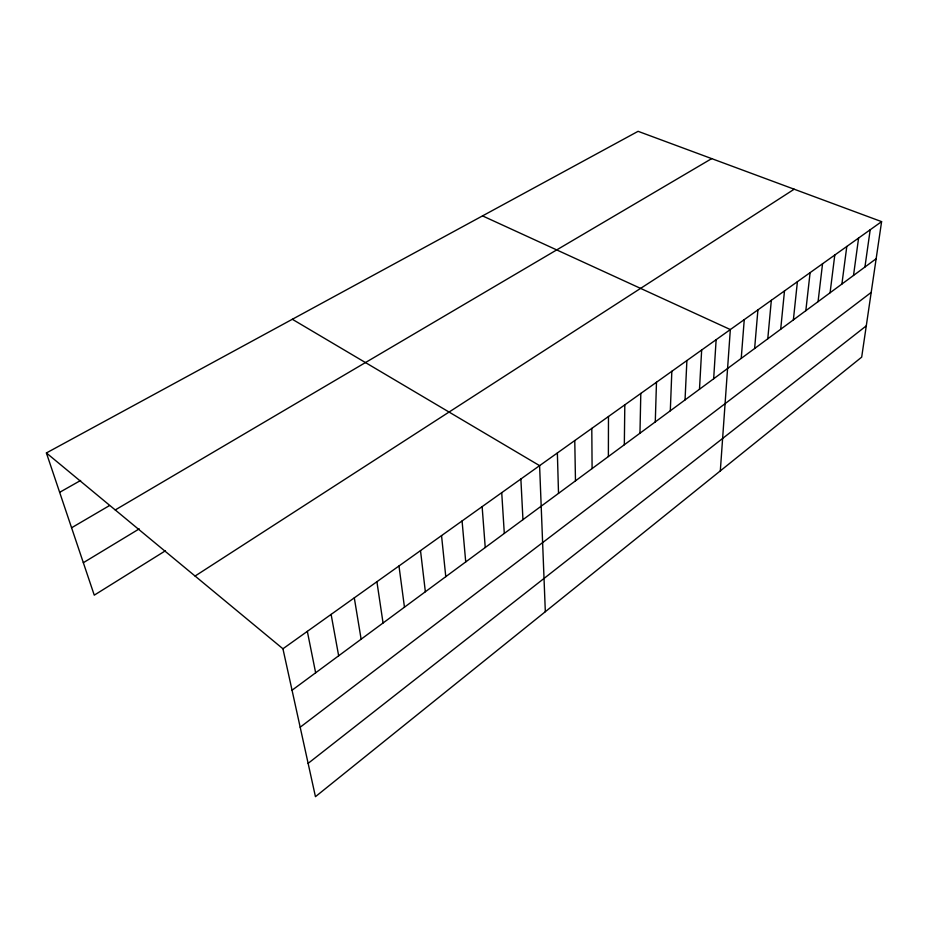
<?xml version="1.0" encoding="UTF-8"?>
<svg xmlns="http://www.w3.org/2000/svg" width="928" height="928" viewBox="0 0 928 928"><rect width="100%" height="100%" fill="white"/><g stroke="black" fill="none" stroke-linecap="round" stroke-linejoin="round"><path stroke-width="1.39" d="M608.374 456.553L608.478 416.51M624.324 444.767L624.811 404.852M639.96 433.225L640.807 393.437M655.284 421.904L656.479 382.255M670.306 410.802L671.837 371.293M685.038 399.922L686.894 360.551M699.492 389.238L701.661 350.018M713.667 378.775L716.138 339.694M720.314 470.902L730.336 329.556L482.525 215.888M741.228 358.405L744.256 319.626M754.626 348.51L757.921 309.871M767.781 338.801L771.33 300.312M780.692 329.254L784.496 290.916M793.37 319.882L797.407 281.706M805.829 310.683L810.098 272.658M818.067 301.646L822.544 263.772M830.084 292.761L834.782 255.038M841.905 284.038L846.8 246.465M853.516 275.454L858.597 238.044M864.931 267.032L870.197 229.773M881.6 221.63L861.683 357.141L315.45 796.676L282.936 648.776L46.4 452.957L638.093 131.324L881.6 221.63L282.936 648.776M308.131 763.361L866.288 325.844M300.185 727.216L871.195 292.413M292.053 690.223L876.148 258.738M195.077 576.044L794.182 189.208M165.428 550.768L94.262 595.161L46.4 452.957M83.334 562.704L139.246 528.867M115.246 509.948L711.695 158.618M71.584 527.777L109.4 505.632M59.647 492.327L80.643 480.46M292.332 319.278L539.597 465.647L545.328 611.703M307.33 631.365L315.648 672.8M331.11 614.406L338.662 655.794M354.299 597.864L361.131 639.195M376.907 581.728L383.055 623.001M398.982 565.976L404.457 607.19M420.512 550.617L425.36 591.751M441.542 535.618L445.776 576.659M462.074 520.968L465.728 561.927M482.131 506.653L485.24 547.52M501.723 492.675L504.298 533.426M520.875 479.01L522.951 519.657M557.368 452.968L558.517 493.383M574.768 440.556L575.476 480.855M591.797 428.4L592.099 468.582"/></g></svg>
